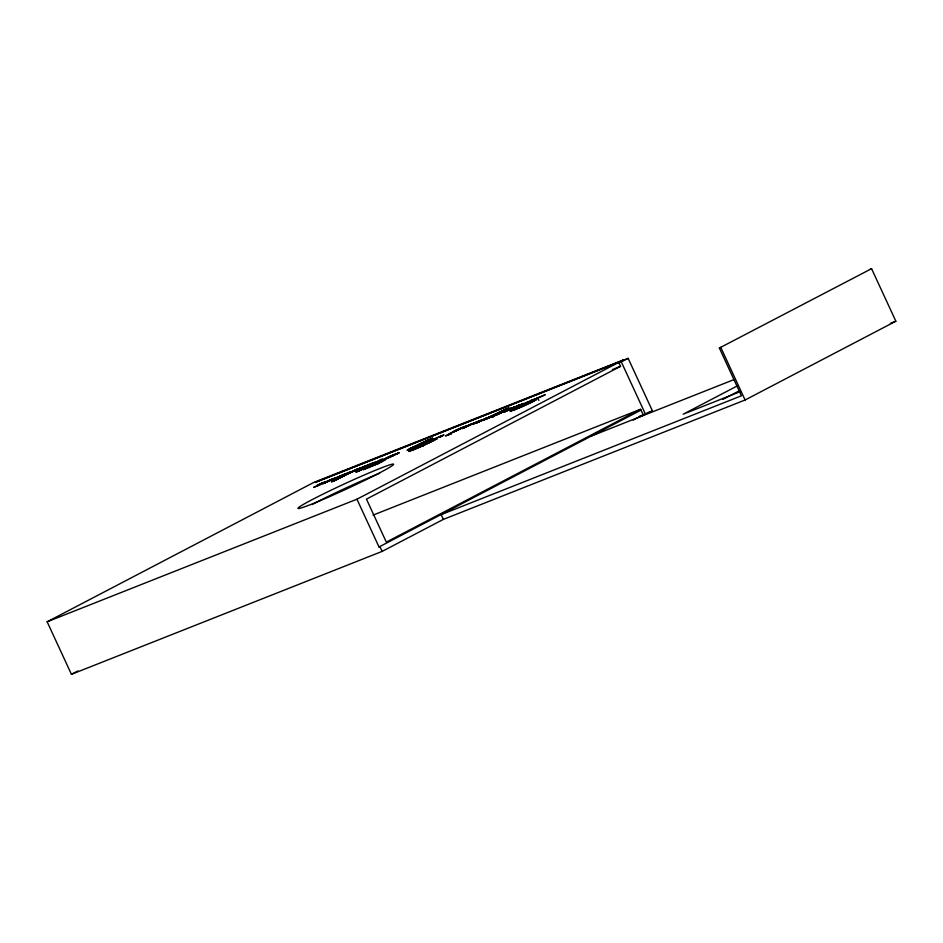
<?xml version="1.0" encoding="UTF-8"?>
<svg xmlns="http://www.w3.org/2000/svg" width="943" height="943" viewBox="0 0 943 943"><rect width="100%" height="100%" fill="white"/><g stroke="black" fill="none" stroke-linecap="round" stroke-linejoin="round"><path stroke-width="1.41" d="M420.142 445.473L430.998 440.251A21.324 1.12 -24.8 0 0 432.696 439.509L433.591 438.978L426.955 441.725A13.119 0.684 -24.8 0 0 420.048 445.12L408.767 451.461L411.69 450.542A19.756 1.037 -24.8 0 0 429.242 442.727M471.724 424.008L464.439 427.639L469.862 424.916M369.031 464.522L366.603 465.901M432.448 438.189L428.57 439.65M498.623 413.282L496.761 414.342L498.658 413.435M514.925 406.857L511.731 408.39M429.136 442.102L434.723 439.733M442.314 435.666L439.45 437.198M437.257 438.613L435.371 439.709A14.499 0.754 -24.8 0 1 430.821 441.984L429.301 442.715M344.478 474.258L341.991 475.637L343.382 474.977M461.881 427.816L463.131 427.356M453.43 431.929L459.842 428.723M333.068 481.213L350.442 472.455A13.226 0.695 -24.8 0 0 352.045 471.606L357.963 468.742L351.621 472.054A29.834 1.556 -24.8 0 1 356.548 469.708L363.798 466.537L362.678 467.15M422.535 443.304L417.69 445.874A25.614 1.344 -24.8 0 1 422.205 443.717L423.336 446.145M313.618 487.413A22.703 1.191 -24.8 0 0 318.156 485.268A11.611 0.613 -24.8 0 0 321.928 483.37L322.612 482.969M472.714 424.409L477.299 421.957M323.119 483.665L328.706 480.883M505.613 410.417L505.295 410.606A11.929 0.625 -24.8 0 1 503.975 411.313L500.733 412.999A16.455 0.86 -24.8 0 1 504.918 411.007L514.89 406.775M511.106 409.215L518.049 405.891M434.593 439.886L432.943 440.817A11.964 0.625 -24.8 0 1 432.295 441.159A11.67 0.613 -24.8 0 1 428.688 442.951L419.505 447.171A14.416 0.754 -24.8 0 1 414.578 449.257L411.584 450.212L422.299 444.813M463.072 427.462L456.329 430.81M334.246 479.103L339.067 476.71M340.8 476.015L334.341 479.115L340.435 476.427A82.96 4.338 -24.8 0 0 344.136 474.683M470.604 424.715L468.541 425.576M473.362 423.501L472.089 424.161L474.6 422.723L463.98 427.25M519.44 405.396L513.357 408.284L519.475 405.254M422.24 443.764A37.873 1.98 -24.8 0 0 416.5 446.522L412.739 448.22L420.106 444.365L407.117 450.448L414.779 446.452L411.584 447.866M522.375 404.158L520.901 404.853L523.483 403.38L517.731 405.761M422.334 444.931L423.584 444.247A33.052 1.733 -24.8 0 1 425.941 442.986L428.853 441.513A13.414 0.707 -24.8 0 1 434.806 438.66L441.112 435.89A11.375 0.589 -24.8 0 1 442.149 435.477L444.023 434.888L442.196 436.043A17.823 0.931 -24.8 0 1 439.285 437.293M523.094 405.266L538.653 397.71L531.086 400.527M425.717 443.399L428.535 441.902A25.815 1.356 -24.8 0 1 429.065 441.619L442.302 435.595M522.151 405.761L521.833 405.938A20.557 1.073 -24.8 0 1 520.972 406.398L515.349 409.097M526.265 403.852L528.94 402.425A26.628 1.391 -24.8 0 1 529.495 402.131L536.602 398.689A27.394 1.438 -24.8 0 1 539.09 397.569L545.101 394.775M358.741 470.852L357.633 471.476L360.91 470.062M477.736 421.733L478.608 421.262L475.72 422.452M360.509 468.07L361.334 467.598L360.415 467.987A15.194 0.79 -24.8 0 0 356.089 469.991M419.776 444.542L418.786 444.907M501.982 412.126L503.091 411.502L497.81 413.859M870.118 269.238L871.568 268.672L895.85 321.209L745.1 399.997L443.351 519.393L382.139 551.396L71.432 674.328L47.15 621.791L313.854 482.392L623.653 359.813L618.962 362.855L620.565 366.32L366.462 499.13L386.335 542.119L640.427 409.309L643.456 414.755L633.225 420.095M339.268 478.301L345.492 475.048L343.24 476.121M360.273 468.188L354.014 471.465L361.063 468.506A23.339 1.226 -24.8 0 0 368.63 464.982L368.1 465.241M357.609 469.803L366.132 465.783L357.668 469.826M481.307 420.519L487.272 417.619L481.236 420.778A18 0.943 -24.8 0 1 485.562 418.704M501.735 412.268L495.983 415.262L498.635 414.095M511.743 408.366C519.428 404.075 493.873 416.947 512.78 407.989A16.573 0.872 -24.8 0 1 514.029 407.4A73.637 3.855 -24.8 0 0 504.257 412.138L511.743 408.001M47.15 621.791L356.937 499.212L623.653 359.813M618.962 362.855L628.156 358.352L652.426 410.889L640.132 416.629M71.432 674.328L77.939 670.933M443.351 519.393L441.147 514.619L741.434 395.801L719.368 348.038L871.568 268.672M356.937 499.212L379.015 546.975L641.24 409.981M737.379 385.876L683.18 414.201L739.866 391.769M722.81 399.419L739.583 390.65M463.862 427.32L463.296 427.603L465.205 426.707M526.418 404.028L534.033 400.751L526.053 404.818A12.766 0.672 -24.8 0 1 524.992 405.313A12.306 0.648 -24.8 0 1 519.923 407.541L515.267 409.392A15.159 0.79 -24.8 0 1 513.322 409.981L513.216 409.675A17.976 0.943 -24.8 0 1 515.338 408.319L517.884 406.94A24.589 1.285 -24.8 0 1 519.475 406.103L522.528 404.571A15.253 0.802 -24.8 0 1 527.974 401.942L531.239 400.398M334.199 480.423L331.406 481.932L349.924 472.95A17.351 0.908 -24.8 0 1 351.315 472.278L354.085 470.946A18.483 0.967 -24.8 0 1 354.615 470.698L356.643 469.661M526.76 403.899L536.52 399.549L533.455 401.305A12.212 0.637 -24.8 0 1 530.202 402.92L523.554 406.02A15.736 0.825 -24.8 0 1 519.522 407.789L511.106 411.101A15.406 0.802 -24.8 0 1 510.069 411.301L520.807 405.301A19.001 0.99 -24.8 0 1 525.286 403.144L528.41 401.683M429.383 441.972L437.269 438.554M490.101 417.419L495.818 414.472L491.338 416.346M378.603 461.245L375.833 462.577A17.351 0.908 -24.8 0 0 374.442 463.249L355.924 472.231L374.96 462.754A21.394 1.12 -24.8 0 1 370.693 464.734C361.994 468.742 376.528 460.962 374.96 462.259A15.147 0.79 -24.8 0 1 374.171 462.671L369.703 465.017L374.913 462.707A13.226 0.695 -24.8 0 0 376.575 461.905L382.481 459.041L376.139 462.353A29.834 1.556 -24.8 0 1 381.066 460.007M349.983 472.608L345.232 474.753L349.653 472.372A15.147 0.79 -24.8 0 0 350.442 471.96L351.244 471.465L345.386 474.034M378.744 463.272L382.398 461.292L375.951 463.225L391.357 455.74M366.921 465.748L368.572 464.958M465.335 426.707L452.522 432.307A16.785 0.884 -24.8 0 0 450.954 433.108L447.984 434.912L451.662 433.556L445.532 436.043A12.365 0.648 -24.8 0 1 445.709 435.878A11.823 0.625 -24.8 0 1 446.676 435.253L449.21 433.863A22.514 1.179 -24.8 0 1 450.577 433.155L453.041 431.906A14.711 0.766 -24.8 0 1 457.756 429.631A14.534 0.766 -24.8 0 1 458.805 429.136L461.162 428.051M504.941 410.995L504.328 411.289A27.017 1.414 -24.8 0 1 508.147 409.568L510.776 408.39M317.072 485.374L320.514 483.759M325.429 482.121L332.584 479.044L329.39 480.635M334.329 478.561L332.867 479.256L335.449 477.818L330.062 479.916A11.823 0.613 -24.8 0 0 325.37 482.097M344.089 474.706L343.511 474.918L345.468 474.058M381.149 460.031L379.133 460.997A18.483 0.967 -24.8 0 0 378.603 461.245M409.062 448.974L411.82 447.677M454.031 431.163L459.465 428.735M338.443 477.052L341.625 475.484L334.494 478.537A11.823 0.613 -24.8 0 1 339.138 476.321L344.501 474.199M378.308 463.484L385.216 459.925L379.463 461.481L386.724 457.803M454.161 431.163L458.97 428.947M473.28 423.607L476.062 422.37M473.362 423.631L475.673 422.547M478.537 421.827L479.81 421.238M484.961 418.951L509.102 407.8L505.436 409.203M498.434 413.564L499.33 413.14M344.16 474.6L345.869 473.857M368.678 464.899L370.399 464.156M369.986 464.357L368.029 465.205L369.208 467.634M409.215 448.974L428.311 439.686M544.96 394.799L530.261 400.905M469.025 425.647L470.533 424.951A82.96 4.338 -24.8 0 0 474.235 423.207M485.067 418.963L490.678 416.417L483.016 420.413L488.25 418.291M517.907 406.303L519.416 405.608A82.96 4.338 -24.8 0 0 523.117 403.863M369.904 464.333L373.381 462.742L371.129 463.815M377.86 463.685L379.251 463.084M491.185 416.417L486.8 418.68L489.146 417.902M493.684 415.839L494.627 415.403A62.379 3.265 -24.8 0 0 498.599 413.541M313.724 487.401L316.801 486.093A16.125 0.849 -24.8 0 1 317.921 485.751A44.227 2.31 -24.8 0 1 326.007 481.849M517.035 406.716L511.189 409.25M346.611 473.516L348.792 472.561L342.828 475.767L346.175 474.423A21.394 1.12 -24.8 0 0 350.431 472.455M476.274 422.205L481.036 420.189L480.164 420.684A14.758 0.778 -24.8 0 1 479.515 421.014L472.726 424.444M476.899 422.594L475.626 423.171L476.321 422.924A27.618 1.45 -24.8 0 0 480.011 421.191L476.934 422.806L481.001 420.943A23.174 1.214 -24.8 0 1 485.633 418.739M378.449 463.461L367.711 467.693A12.047 0.625 -24.8 0 0 366.261 468.317L363.196 469.72L377.613 463.838M467.044 426.566L462.247 428.546L467.858 425.812M500.981 412.374L505.601 410.394M492.057 416.594L488.898 417.949M337.771 477.299L332.148 480.022L334.282 479.138M386.606 457.768L392.418 455.198M320.95 483.629L322.494 482.957M330.015 480.293L325.229 482.651L331.358 479.822L330.309 480.223M419.965 444.389L422.535 443.281M460.597 428.37L465.665 426.248L464.593 426.931A11.823 0.613 -24.8 0 1 469.237 424.845L469.72 424.645M339.362 476.639L340.894 475.967M518.344 405.82L520.619 404.641L518.261 405.537M460.832 428.263L461.681 427.898M459.123 428.817L462.459 427.403M455.87 431.022L453.489 431.965M518.603 405.301L513.475 407.718L514.572 410.111M365.766 465.748L369.019 464.475M392.866 455.658L393.679 455.233L385.64 459.017L399.372 452.687L392.194 455.375M460.42 428.311L462.211 427.544M515.173 409.215L524.438 404.818A21.088 1.108 -24.8 0 0 525.015 404.512M469.378 424.88L471.724 423.973M510.717 408.366L512.367 407.671M505.248 409.286L491.362 416.276L498.635 413.211M393.019 455.033L397.746 453.383L386.972 458.439L392.854 455.646M628.156 358.352L314.974 482.51L623.865 360.285M612.384 369.562L620.565 366.32M719.368 348.038L720.817 347.46L745.1 399.997M373.074 515.102L640.427 409.309M646.969 413.058L652.426 410.889M639.342 416.382L643.456 414.755M591.414 436.02L733.595 379.758M890.381 323.378L895.85 321.209M379.015 546.975L379.923 546.61L382.139 551.396M422.004 444.919L420.142 445.497M333.127 481.236L336.392 479.763A13.968 0.731 -24.8 0 0 339.232 478.313M323.19 483.641L331.37 480.011A82.96 4.338 -24.8 0 0 335.071 478.266M534.881 399.019L535.636 398.842M432.424 438.13L414.236 446.958A36.895 1.933 -24.8 0 1 418.645 444.907M621.307 361.923L645.59 414.472M537.769 398.064L538.877 400.457M312.074 504.576A52.69 2.758 -24.8 0 1 379.652 473.233M325.924 481.826A29.928 1.568 -24.8 0 0 319.96 484.678L317.862 485.492L325.146 481.826L320.514 483.818A19.992 1.049 -24.8 0 0 317.166 485.397M338.513 478.396A50.356 2.64 -24.8 0 1 343.24 476.121M334.176 480.576A16.656 0.872 -24.8 0 1 338.549 478.396M362.678 467.15A11.941 0.625 -24.8 0 1 365.778 465.736M358.705 470.875A16.656 0.872 -24.8 0 1 363.067 468.695A50.356 2.64 -24.8 0 1 367.758 466.42L370.01 465.335L363.786 468.6A13.968 0.731 -24.8 0 1 360.933 470.05M421.344 445.461A33.512 1.756 -24.8 0 1 419.435 446.487A11.469 0.601 -24.8 0 1 413.871 449.245A13.273 0.695 -24.8 0 0 417.678 447.477L423.655 444.483A24.601 1.285 -24.8 0 0 424.173 444.212M498.599 414.107A19.438 1.014 -24.8 0 1 505.012 411.03M513.405 407.694A11.823 0.613 -24.8 0 1 518.12 405.502M491.904 417.313L494.615 416.052L491.904 417.313M475.248 423.254L475.225 423.336M319.783 500.827A52.69 2.758 -24.8 0 0 393.585 464.439A52.69 2.758 -24.8 0 0 324.038 493.613A52.69 2.758 -24.8 0 0 319.783 500.827"/></g></svg>
